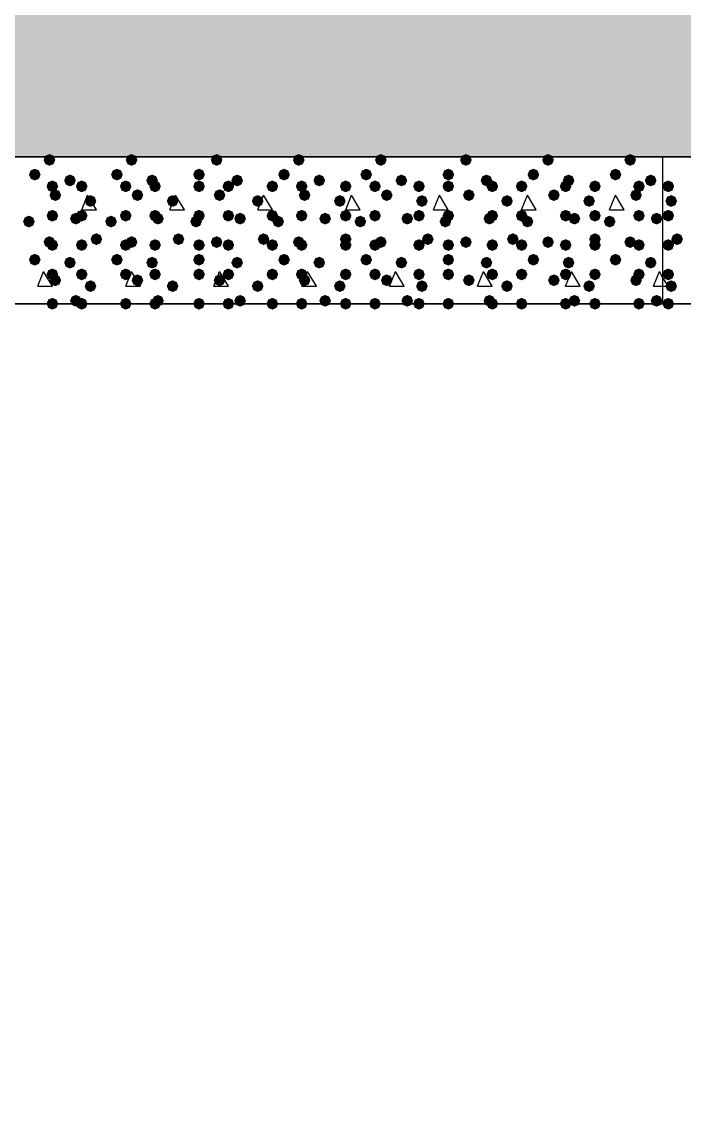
# Model space of a CAD drawing. Header units: millimetres. Extents: x 0 to 420, y 0 to 297.
# Drawn here: x 79.69 to 89.26, y 134.84 to 150.42 of the extents above; entities that cross this region are included whole.
import ezdxf

# ---------------------------------------------------------------- set-up
doc = ezdxf.new("R2010")
doc.units = ezdxf.units.MM
doc.layers.get('0').update_dxf_attribs({"linetype": 'CONTINUOUS'})

msp = doc.modelspace()

# ---------------------------------------------------------------- hatches: boundary and pattern name
at = {"true_color": 0x000008}
h = msp.add_hatch(color=0, dxfattribs=at)
h.paths.add_polyline_path([(379.603, 160.485667), (33.528, 160.485667), (379.603, 148.463)], flags=0)
h.paths.add_polyline_path([(33.528, 160.485667), (379.603, 148.463), (33.528, 148.463)], flags=0)
for points in [[(80.179333, 148.420667), (80.154462, 148.360871), (80.094667, 148.336), (80.034871, 148.360871), (80.01, 148.420667), (80.034871, 148.480462), (80.094667, 148.505333), (80.154462, 148.480463)], [(81.364667, 148.420667), (81.339796, 148.360871), (81.28, 148.336), (81.220204, 148.360871), (81.195333, 148.420667), (81.220204, 148.480462), (81.28, 148.505333), (81.339796, 148.480463)], [(82.592333, 148.420667), (82.567463, 148.360871), (82.507667, 148.336), (82.447871, 148.360871), (82.423, 148.420667), (82.447871, 148.480462), (82.507667, 148.505333), (82.567462, 148.480463)], [(83.777667, 148.420667), (83.752796, 148.360871), (83.693, 148.336), (83.633204, 148.360871), (83.608333, 148.420667), (83.633204, 148.480462), (83.693, 148.505333), (83.752796, 148.480463)], [(84.963, 148.420667), (84.938129, 148.360871), (84.878333, 148.336), (84.818537, 148.360871), (84.793667, 148.420667), (84.818537, 148.480462), (84.878333, 148.505333), (84.938129, 148.480463)], [(86.190667, 148.420667), (86.165796, 148.360871), (86.106, 148.336), (86.046204, 148.360871), (86.021333, 148.420667), (86.046204, 148.480462), (86.106, 148.505333), (86.165796, 148.480463)], [(87.376, 148.420667), (87.351129, 148.360871), (87.291333, 148.336), (87.231537, 148.360871), (87.206667, 148.420667), (87.231537, 148.480462), (87.291333, 148.505333), (87.351129, 148.480463)], [(88.561333, 148.420667), (88.536462, 148.360871), (88.476667, 148.336), (88.416871, 148.360871), (88.392, 148.420667), (88.416871, 148.480462), (88.476667, 148.505333), (88.536462, 148.480463)], [(79.967667, 148.209), (79.942796, 148.149204), (79.883, 148.124333), (79.823204, 148.149204), (79.798333, 148.209), (79.823204, 148.268796), (79.883, 148.293667), (79.942796, 148.268796)], [(81.153, 148.209), (81.128129, 148.149204), (81.068333, 148.124333), (81.008537, 148.149204), (80.983667, 148.209), (81.008537, 148.268796), (81.068333, 148.293667), (81.128129, 148.268796)], [(82.338333, 148.209), (82.313463, 148.149204), (82.253667, 148.124333), (82.193871, 148.149204), (82.169, 148.209), (82.193871, 148.268796), (82.253667, 148.293667), (82.313462, 148.268796)], [(83.566, 148.209), (83.541129, 148.149204), (83.481333, 148.124333), (83.421537, 148.149204), (83.396667, 148.209), (83.421537, 148.268796), (83.481333, 148.293667), (83.541129, 148.268796)], [(84.751333, 148.209), (84.726462, 148.149204), (84.666667, 148.124333), (84.606871, 148.149204), (84.582, 148.209), (84.606871, 148.268796), (84.666667, 148.293667), (84.726462, 148.268796)], [(85.936667, 148.209), (85.911796, 148.149204), (85.852, 148.124333), (85.792204, 148.149204), (85.767333, 148.209), (85.792204, 148.268796), (85.852, 148.293667), (85.911796, 148.268796)], [(87.164333, 148.209), (87.139462, 148.149204), (87.079667, 148.124333), (87.019871, 148.149204), (86.995, 148.209), (87.019871, 148.268796), (87.079667, 148.293667), (87.139462, 148.268796)], [(88.349667, 148.209), (88.324796, 148.149204), (88.265, 148.124333), (88.205204, 148.149204), (88.180333, 148.209), (88.205204, 148.268796), (88.265, 148.293667), (88.324796, 148.268796)], [(80.221667, 148.039667), (80.196796, 147.979871), (80.137, 147.955), (80.077204, 147.979871), (80.052333, 148.039667), (80.077204, 148.099462), (80.137, 148.124333), (80.196796, 148.099463)], [(80.475667, 148.124333), (80.450796, 148.064537), (80.391, 148.039667), (80.331204, 148.064537), (80.306333, 148.124333), (80.331204, 148.184129), (80.391, 148.209), (80.450796, 148.184129)], [(80.645, 148.039667), (80.620129, 147.979871), (80.560333, 147.955), (80.500538, 147.979871), (80.475667, 148.039667), (80.500537, 148.099462), (80.560333, 148.124333), (80.620129, 148.099463)], [(81.28, 148.039667), (81.255129, 147.979871), (81.195333, 147.955), (81.135538, 147.979871), (81.110667, 148.039667), (81.135537, 148.099462), (81.195333, 148.124333), (81.255129, 148.099463)], [(81.661, 148.124333), (81.636129, 148.064537), (81.576333, 148.039667), (81.516537, 148.064537), (81.491667, 148.124333), (81.516537, 148.184129), (81.576333, 148.209), (81.636129, 148.184129)], [(81.703333, 148.039667), (81.678463, 147.979871), (81.618667, 147.955), (81.558871, 147.979871), (81.534, 148.039667), (81.558871, 148.099462), (81.618667, 148.124333), (81.678462, 148.099463)], [(82.338333, 148.039667), (82.313463, 147.979871), (82.253667, 147.955), (82.193871, 147.979871), (82.169, 148.039667), (82.193871, 148.099462), (82.253667, 148.124333), (82.313462, 148.099463)], [(82.761667, 148.039667), (82.736796, 147.979871), (82.677, 147.955), (82.617204, 147.979871), (82.592333, 148.039667), (82.617204, 148.099462), (82.677, 148.124333), (82.736796, 148.099463)], [(82.888667, 148.124333), (82.863796, 148.064537), (82.804, 148.039667), (82.744204, 148.064537), (82.719333, 148.124333), (82.744204, 148.184129), (82.804, 148.209), (82.863796, 148.184129)], [(83.396667, 148.039667), (83.371796, 147.979871), (83.312, 147.955), (83.252204, 147.979871), (83.227333, 148.039667), (83.252204, 148.099462), (83.312, 148.124333), (83.371796, 148.099463)], [(83.82, 148.039667), (83.795129, 147.979871), (83.735333, 147.955), (83.675538, 147.979871), (83.650667, 148.039667), (83.675537, 148.099462), (83.735333, 148.124333), (83.795129, 148.099463)], [(84.074, 148.124333), (84.049129, 148.064537), (83.989333, 148.039667), (83.929538, 148.064537), (83.904667, 148.124333), (83.929537, 148.184129), (83.989333, 148.209), (84.049129, 148.184129)], [(84.455, 148.039667), (84.430129, 147.979871), (84.370333, 147.955), (84.310538, 147.979871), (84.285667, 148.039667), (84.310537, 148.099462), (84.370333, 148.124333), (84.430129, 148.099463)], [(84.878333, 148.039667), (84.853463, 147.979871), (84.793667, 147.955), (84.733871, 147.979871), (84.709, 148.039667), (84.733871, 148.099462), (84.793667, 148.124333), (84.853462, 148.099463)], [(85.259333, 148.124333), (85.234462, 148.064537), (85.174667, 148.039667), (85.114871, 148.064537), (85.09, 148.124333), (85.114871, 148.184129), (85.174667, 148.209), (85.234462, 148.184129)], [(85.513333, 148.039667), (85.488463, 147.979871), (85.428667, 147.955), (85.368871, 147.979871), (85.344, 148.039667), (85.368871, 148.099462), (85.428667, 148.124333), (85.488462, 148.099463)], [(85.936667, 148.039667), (85.911796, 147.979871), (85.852, 147.955), (85.792204, 147.979871), (85.767333, 148.039667), (85.792204, 148.099462), (85.852, 148.124333), (85.911796, 148.099463)], [(86.487, 148.124333), (86.462129, 148.064537), (86.402333, 148.039667), (86.342538, 148.064537), (86.317667, 148.124333), (86.342537, 148.184129), (86.402333, 148.209), (86.462129, 148.184129)], [(86.571667, 148.039667), (86.546796, 147.979871), (86.487, 147.955), (86.427204, 147.979871), (86.402333, 148.039667), (86.427204, 148.099462), (86.487, 148.124333), (86.546796, 148.099463)], [(86.995, 148.039667), (86.970129, 147.979871), (86.910333, 147.955), (86.850538, 147.979871), (86.825667, 148.039667), (86.850537, 148.099462), (86.910333, 148.124333), (86.970129, 148.099463)], [(87.63, 148.039667), (87.605129, 147.979871), (87.545333, 147.955), (87.485538, 147.979871), (87.460667, 148.039667), (87.485537, 148.099462), (87.545333, 148.124333), (87.605129, 148.099463)], [(87.672333, 148.124333), (87.647463, 148.064537), (87.587667, 148.039667), (87.527871, 148.064537), (87.503, 148.124333), (87.527871, 148.184129), (87.587667, 148.209), (87.647462, 148.184129)], [(88.053333, 148.039667), (88.028463, 147.979871), (87.968667, 147.955), (87.908871, 147.979871), (87.884, 148.039667), (87.908871, 148.099462), (87.968667, 148.124333), (88.028462, 148.099463)], [(88.688333, 148.039667), (88.663463, 147.979871), (88.603667, 147.955), (88.543871, 147.979871), (88.519, 148.039667), (88.543871, 148.099462), (88.603667, 148.124333), (88.663462, 148.099463)], [(88.857667, 148.124333), (88.832796, 148.064537), (88.773, 148.039667), (88.713204, 148.064537), (88.688333, 148.124333), (88.713204, 148.184129), (88.773, 148.209), (88.832796, 148.184129)], [(80.264, 147.912667), (80.239129, 147.852871), (80.179333, 147.828), (80.119538, 147.852871), (80.094667, 147.912667), (80.119537, 147.972462), (80.179333, 147.997333), (80.239129, 147.972463)], [(81.449333, 147.912667), (81.424462, 147.852871), (81.364667, 147.828), (81.304871, 147.852871), (81.28, 147.912667), (81.304871, 147.972462), (81.364667, 147.997333), (81.424462, 147.972463)], [(82.634667, 147.912667), (82.609796, 147.852871), (82.55, 147.828), (82.490204, 147.852871), (82.465333, 147.912667), (82.490204, 147.972462), (82.55, 147.997333), (82.609796, 147.972463)], [(83.862333, 147.912667), (83.837463, 147.852871), (83.777667, 147.828), (83.717871, 147.852871), (83.693, 147.912667), (83.717871, 147.972462), (83.777667, 147.997333), (83.837462, 147.972463)], [(85.047667, 147.912667), (85.022796, 147.852871), (84.963, 147.828), (84.903204, 147.852871), (84.878333, 147.912667), (84.903204, 147.972462), (84.963, 147.997333), (85.022796, 147.972463)], [(86.233, 147.912667), (86.208129, 147.852871), (86.148333, 147.828), (86.088538, 147.852871), (86.063667, 147.912667), (86.088537, 147.972462), (86.148333, 147.997333), (86.208129, 147.972463)], [(87.460667, 147.912667), (87.435796, 147.852871), (87.376, 147.828), (87.316204, 147.852871), (87.291333, 147.912667), (87.316204, 147.972462), (87.376, 147.997333), (87.435796, 147.972463)], [(88.646, 147.912667), (88.621129, 147.852871), (88.561333, 147.828), (88.501537, 147.852871), (88.476667, 147.912667), (88.501537, 147.972462), (88.561333, 147.997333), (88.621129, 147.972463)], [(80.772, 147.828), (80.747129, 147.768204), (80.687333, 147.743333), (80.627538, 147.768204), (80.602667, 147.828), (80.627537, 147.887796), (80.687333, 147.912667), (80.747129, 147.887796)], [(81.957333, 147.828), (81.932463, 147.768204), (81.872667, 147.743333), (81.812871, 147.768204), (81.788, 147.828), (81.812871, 147.887796), (81.872667, 147.912667), (81.932462, 147.887796)], [(83.185, 147.828), (83.160129, 147.768204), (83.100333, 147.743333), (83.040538, 147.768204), (83.015667, 147.828), (83.040537, 147.887796), (83.100333, 147.912667), (83.160129, 147.887796)], [(84.370333, 147.828), (84.345463, 147.768204), (84.285667, 147.743333), (84.225871, 147.768204), (84.201, 147.828), (84.225871, 147.887796), (84.285667, 147.912667), (84.345462, 147.887796)], [(85.555667, 147.828), (85.530796, 147.768204), (85.471, 147.743333), (85.411204, 147.768204), (85.386333, 147.828), (85.411204, 147.887796), (85.471, 147.912667), (85.530796, 147.887796)], [(86.783333, 147.828), (86.758463, 147.768204), (86.698667, 147.743333), (86.638871, 147.768204), (86.614, 147.828), (86.638871, 147.887796), (86.698667, 147.912667), (86.758462, 147.887796)], [(87.968667, 147.828), (87.943796, 147.768204), (87.884, 147.743333), (87.824204, 147.768204), (87.799333, 147.828), (87.824204, 147.887796), (87.884, 147.912667), (87.943796, 147.887796)], [(80.221667, 147.616333), (80.196796, 147.556537), (80.137, 147.531667), (80.077204, 147.556537), (80.052333, 147.616333), (80.077204, 147.676129), (80.137, 147.701), (80.196796, 147.676129)], [(80.560333, 147.574), (80.535463, 147.514204), (80.475667, 147.489333), (80.415871, 147.514204), (80.391, 147.574), (80.415871, 147.633796), (80.475667, 147.658667), (80.535462, 147.633796)], [(80.645, 147.616333), (80.620129, 147.556537), (80.560333, 147.531667), (80.500538, 147.556537), (80.475667, 147.616333), (80.500537, 147.676129), (80.560333, 147.701), (80.620129, 147.676129)], [(81.28, 147.616333), (81.255129, 147.556537), (81.195333, 147.531667), (81.135538, 147.556537), (81.110667, 147.616333), (81.135537, 147.676129), (81.195333, 147.701), (81.255129, 147.676129)], [(81.703333, 147.616333), (81.678463, 147.556537), (81.618667, 147.531667), (81.558871, 147.556537), (81.534, 147.616333), (81.558871, 147.676129), (81.618667, 147.701), (81.678462, 147.676129)], [(81.745667, 147.574), (81.720796, 147.514204), (81.661, 147.489333), (81.601204, 147.514204), (81.576333, 147.574), (81.601204, 147.633796), (81.661, 147.658667), (81.720796, 147.633796)], [(82.338333, 147.616333), (82.313463, 147.556537), (82.253667, 147.531667), (82.193871, 147.556537), (82.169, 147.616333), (82.193871, 147.676129), (82.253667, 147.701), (82.313462, 147.676129)], [(82.761667, 147.616333), (82.736796, 147.556537), (82.677, 147.531667), (82.617204, 147.556537), (82.592333, 147.616333), (82.617204, 147.676129), (82.677, 147.701), (82.736796, 147.676129)], [(82.931, 147.574), (82.906129, 147.514204), (82.846333, 147.489333), (82.786537, 147.514204), (82.761667, 147.574), (82.786537, 147.633796), (82.846333, 147.658667), (82.906129, 147.633796)], [(83.396667, 147.616333), (83.371796, 147.556537), (83.312, 147.531667), (83.252204, 147.556537), (83.227333, 147.616333), (83.252204, 147.676129), (83.312, 147.701), (83.371796, 147.676129)], [(83.82, 147.616333), (83.795129, 147.556537), (83.735333, 147.531667), (83.675538, 147.556537), (83.650667, 147.616333), (83.675537, 147.676129), (83.735333, 147.701), (83.795129, 147.676129)], [(84.158667, 147.574), (84.133796, 147.514204), (84.074, 147.489333), (84.014204, 147.514204), (83.989333, 147.574), (84.014204, 147.633796), (84.074, 147.658667), (84.133796, 147.633796)], [(84.455, 147.616333), (84.430129, 147.556537), (84.370333, 147.531667), (84.310538, 147.556537), (84.285667, 147.616333), (84.310537, 147.676129), (84.370333, 147.701), (84.430129, 147.676129)], [(84.878333, 147.616333), (84.853463, 147.556537), (84.793667, 147.531667), (84.733871, 147.556537), (84.709, 147.616333), (84.733871, 147.676129), (84.793667, 147.701), (84.853462, 147.676129)], [(85.344, 147.574), (85.319129, 147.514204), (85.259333, 147.489333), (85.199538, 147.514204), (85.174667, 147.574), (85.199537, 147.633796), (85.259333, 147.658667), (85.319129, 147.633796)], [(85.513333, 147.616333), (85.488463, 147.556537), (85.428667, 147.531667), (85.368871, 147.556537), (85.344, 147.616333), (85.368871, 147.676129), (85.428667, 147.701), (85.488462, 147.676129)], [(85.936667, 147.616333), (85.911796, 147.556537), (85.852, 147.531667), (85.792204, 147.556537), (85.767333, 147.616333), (85.792204, 147.676129), (85.852, 147.701), (85.911796, 147.676129)], [(86.529333, 147.574), (86.504462, 147.514204), (86.444667, 147.489333), (86.384871, 147.514204), (86.36, 147.574), (86.384871, 147.633796), (86.444667, 147.658667), (86.504462, 147.633796)], [(86.571667, 147.616333), (86.546796, 147.556537), (86.487, 147.531667), (86.427204, 147.556537), (86.402333, 147.616333), (86.427204, 147.676129), (86.487, 147.701), (86.546796, 147.676129)], [(86.995, 147.616333), (86.970129, 147.556537), (86.910333, 147.531667), (86.850538, 147.556537), (86.825667, 147.616333), (86.850537, 147.676129), (86.910333, 147.701), (86.970129, 147.676129)], [(87.63, 147.616333), (87.605129, 147.556537), (87.545333, 147.531667), (87.485538, 147.556537), (87.460667, 147.616333), (87.485537, 147.676129), (87.545333, 147.701), (87.605129, 147.676129)], [(87.757, 147.574), (87.732129, 147.514204), (87.672333, 147.489333), (87.612538, 147.514204), (87.587667, 147.574), (87.612537, 147.633796), (87.672333, 147.658667), (87.732129, 147.633796)], [(88.053333, 147.616333), (88.028463, 147.556537), (87.968667, 147.531667), (87.908871, 147.556537), (87.884, 147.616333), (87.908871, 147.676129), (87.968667, 147.701), (88.028462, 147.676129)], [(88.688333, 147.616333), (88.663463, 147.556537), (88.603667, 147.531667), (88.543871, 147.556537), (88.519, 147.616333), (88.543871, 147.676129), (88.603667, 147.701), (88.663462, 147.676129)], [(88.942333, 147.574), (88.917463, 147.514204), (88.857667, 147.489333), (88.797871, 147.514204), (88.773, 147.574), (88.797871, 147.633796), (88.857667, 147.658667), (88.917462, 147.633796)], [(79.883, 147.531667), (79.858129, 147.471871), (79.798333, 147.447), (79.738537, 147.471871), (79.713667, 147.531667), (79.738537, 147.591462), (79.798333, 147.616333), (79.858129, 147.591463)], [(81.068333, 147.531667), (81.043463, 147.471871), (80.983667, 147.447), (80.923871, 147.471871), (80.899, 147.531667), (80.923871, 147.591462), (80.983667, 147.616333), (81.043462, 147.591463)], [(82.296, 147.531667), (82.271129, 147.471871), (82.211333, 147.447), (82.151537, 147.471871), (82.126667, 147.531667), (82.151537, 147.591462), (82.211333, 147.616333), (82.271129, 147.591463)], [(83.481333, 147.531667), (83.456463, 147.471871), (83.396667, 147.447), (83.336871, 147.471871), (83.312, 147.531667), (83.336871, 147.591462), (83.396667, 147.616333), (83.456462, 147.591463)], [(84.666667, 147.531667), (84.641796, 147.471871), (84.582, 147.447), (84.522204, 147.471871), (84.497333, 147.531667), (84.522204, 147.591462), (84.582, 147.616333), (84.641796, 147.591463)], [(85.894333, 147.531667), (85.869462, 147.471871), (85.809667, 147.447), (85.749871, 147.471871), (85.725, 147.531667), (85.749871, 147.591462), (85.809667, 147.616333), (85.869462, 147.591463)], [(87.079667, 147.531667), (87.054796, 147.471871), (86.995, 147.447), (86.935204, 147.471871), (86.910333, 147.531667), (86.935204, 147.591462), (86.995, 147.616333), (87.054796, 147.591463)], [(88.265, 147.531667), (88.240129, 147.471871), (88.180333, 147.447), (88.120538, 147.471871), (88.095667, 147.531667), (88.120537, 147.591462), (88.180333, 147.616333), (88.240129, 147.591463)], [(80.856667, 147.277667), (80.831796, 147.217871), (80.772, 147.193), (80.712204, 147.217871), (80.687333, 147.277667), (80.712204, 147.337462), (80.772, 147.362333), (80.831796, 147.337463)], [(82.042, 147.277667), (82.017129, 147.217871), (81.957333, 147.193), (81.897538, 147.217871), (81.872667, 147.277667), (81.897537, 147.337462), (81.957333, 147.362333), (82.017129, 147.337463)], [(83.269667, 147.277667), (83.244796, 147.217871), (83.185, 147.193), (83.125204, 147.217871), (83.100333, 147.277667), (83.125204, 147.337462), (83.185, 147.362333), (83.244796, 147.337463)], [(84.455, 147.277667), (84.430129, 147.217871), (84.370333, 147.193), (84.310538, 147.217871), (84.285667, 147.277667), (84.310537, 147.337462), (84.370333, 147.362333), (84.430129, 147.337463)], [(85.640333, 147.277667), (85.615463, 147.217871), (85.555667, 147.193), (85.495871, 147.217871), (85.471, 147.277667), (85.495871, 147.337462), (85.555667, 147.362333), (85.615462, 147.337463)], [(86.868, 147.277667), (86.843129, 147.217871), (86.783333, 147.193), (86.723537, 147.217871), (86.698667, 147.277667), (86.723537, 147.337462), (86.783333, 147.362333), (86.843129, 147.337463)], [(88.053333, 147.277667), (88.028463, 147.217871), (87.968667, 147.193), (87.908871, 147.217871), (87.884, 147.277667), (87.908871, 147.337462), (87.968667, 147.362333), (88.028462, 147.337463)], [(80.179333, 147.235333), (80.154462, 147.175537), (80.094667, 147.150667), (80.034871, 147.175537), (80.01, 147.235333), (80.034871, 147.295129), (80.094667, 147.32), (80.154462, 147.295129)], [(80.221667, 147.193), (80.196796, 147.133204), (80.137, 147.108333), (80.077204, 147.133204), (80.052333, 147.193), (80.077204, 147.252796), (80.137, 147.277667), (80.196796, 147.252796)], [(80.645, 147.193), (80.620129, 147.133204), (80.560333, 147.108333), (80.500538, 147.133204), (80.475667, 147.193), (80.500537, 147.252796), (80.560333, 147.277667), (80.620129, 147.252796)], [(81.28, 147.193), (81.255129, 147.133204), (81.195333, 147.108333), (81.135538, 147.133204), (81.110667, 147.193), (81.135537, 147.252796), (81.195333, 147.277667), (81.255129, 147.252796)], [(81.364667, 147.235333), (81.339796, 147.175537), (81.28, 147.150667), (81.220204, 147.175537), (81.195333, 147.235333), (81.220204, 147.295129), (81.28, 147.32), (81.339796, 147.295129)], [(81.703333, 147.193), (81.678463, 147.133204), (81.618667, 147.108333), (81.558871, 147.133204), (81.534, 147.193), (81.558871, 147.252796), (81.618667, 147.277667), (81.678462, 147.252796)], [(82.338333, 147.193), (82.313463, 147.133204), (82.253667, 147.108333), (82.193871, 147.133204), (82.169, 147.193), (82.193871, 147.252796), (82.253667, 147.277667), (82.313462, 147.252796)], [(82.592333, 147.235333), (82.567463, 147.175537), (82.507667, 147.150667), (82.447871, 147.175537), (82.423, 147.235333), (82.447871, 147.295129), (82.507667, 147.32), (82.567462, 147.295129)], [(82.761667, 147.193), (82.736796, 147.133204), (82.677, 147.108333), (82.617204, 147.133204), (82.592333, 147.193), (82.617204, 147.252796), (82.677, 147.277667), (82.736796, 147.252796)], [(83.396667, 147.193), (83.371796, 147.133204), (83.312, 147.108333), (83.252204, 147.133204), (83.227333, 147.193), (83.252204, 147.252796), (83.312, 147.277667), (83.371796, 147.252796)], [(83.777667, 147.235333), (83.752796, 147.175537), (83.693, 147.150667), (83.633204, 147.175537), (83.608333, 147.235333), (83.633204, 147.295129), (83.693, 147.32), (83.752796, 147.295129)], [(83.82, 147.193), (83.795129, 147.133204), (83.735333, 147.108333), (83.675538, 147.133204), (83.650667, 147.193), (83.675537, 147.252796), (83.735333, 147.277667), (83.795129, 147.252796)], [(84.455, 147.193), (84.430129, 147.133204), (84.370333, 147.108333), (84.310538, 147.133204), (84.285667, 147.193), (84.310537, 147.252796), (84.370333, 147.277667), (84.430129, 147.252796)], [(84.878333, 147.193), (84.853463, 147.133204), (84.793667, 147.108333), (84.733871, 147.133204), (84.709, 147.193), (84.733871, 147.252796), (84.793667, 147.277667), (84.853462, 147.252796)], [(84.963, 147.235333), (84.938129, 147.175537), (84.878333, 147.150667), (84.818537, 147.175537), (84.793667, 147.235333), (84.818537, 147.295129), (84.878333, 147.32), (84.938129, 147.295129)], [(85.513333, 147.193), (85.488463, 147.133204), (85.428667, 147.108333), (85.368871, 147.133204), (85.344, 147.193), (85.368871, 147.252796), (85.428667, 147.277667), (85.488462, 147.252796)], [(85.936667, 147.193), (85.911796, 147.133204), (85.852, 147.108333), (85.792204, 147.133204), (85.767333, 147.193), (85.792204, 147.252796), (85.852, 147.277667), (85.911796, 147.252796)], [(86.190667, 147.235333), (86.165796, 147.175537), (86.106, 147.150667), (86.046204, 147.175537), (86.021333, 147.235333), (86.046204, 147.295129), (86.106, 147.32), (86.165796, 147.295129)], [(86.571667, 147.193), (86.546796, 147.133204), (86.487, 147.108333), (86.427204, 147.133204), (86.402333, 147.193), (86.427204, 147.252796), (86.487, 147.277667), (86.546796, 147.252796)], [(86.995, 147.193), (86.970129, 147.133204), (86.910333, 147.108333), (86.850538, 147.133204), (86.825667, 147.193), (86.850537, 147.252796), (86.910333, 147.277667), (86.970129, 147.252796)], [(87.376, 147.235333), (87.351129, 147.175537), (87.291333, 147.150667), (87.231537, 147.175537), (87.206667, 147.235333), (87.231537, 147.295129), (87.291333, 147.32), (87.351129, 147.295129)], [(87.63, 147.193), (87.605129, 147.133204), (87.545333, 147.108333), (87.485538, 147.133204), (87.460667, 147.193), (87.485537, 147.252796), (87.545333, 147.277667), (87.605129, 147.252796)], [(88.053333, 147.193), (88.028463, 147.133204), (87.968667, 147.108333), (87.908871, 147.133204), (87.884, 147.193), (87.908871, 147.252796), (87.968667, 147.277667), (88.028462, 147.252796)], [(88.561333, 147.235333), (88.536462, 147.175537), (88.476667, 147.150667), (88.416871, 147.175537), (88.392, 147.235333), (88.416871, 147.295129), (88.476667, 147.32), (88.536462, 147.295129)], [(88.688333, 147.193), (88.663463, 147.133204), (88.603667, 147.108333), (88.543871, 147.133204), (88.519, 147.193), (88.543871, 147.252796), (88.603667, 147.277667), (88.663462, 147.252796)], [(79.967667, 146.981333), (79.942796, 146.921537), (79.883, 146.896667), (79.823204, 146.921537), (79.798333, 146.981333), (79.823204, 147.041129), (79.883, 147.066), (79.942796, 147.041129)], [(80.475667, 146.939), (80.450796, 146.879204), (80.391, 146.854333), (80.331204, 146.879204), (80.306333, 146.939), (80.331204, 146.998796), (80.391, 147.023667), (80.450796, 146.998796)], [(81.153, 146.981333), (81.128129, 146.921537), (81.068333, 146.896667), (81.008537, 146.921537), (80.983667, 146.981333), (81.008537, 147.041129), (81.068333, 147.066), (81.128129, 147.041129)], [(81.661, 146.939), (81.636129, 146.879204), (81.576333, 146.854333), (81.516537, 146.879204), (81.491667, 146.939), (81.516537, 146.998796), (81.576333, 147.023667), (81.636129, 146.998796)], [(82.338333, 146.981333), (82.313463, 146.921537), (82.253667, 146.896667), (82.193871, 146.921537), (82.169, 146.981333), (82.193871, 147.041129), (82.253667, 147.066), (82.313462, 147.041129)], [(82.888667, 146.939), (82.863796, 146.879204), (82.804, 146.854333), (82.744204, 146.879204), (82.719333, 146.939), (82.744204, 146.998796), (82.804, 147.023667), (82.863796, 146.998796)], [(83.566, 146.981333), (83.541129, 146.921537), (83.481333, 146.896667), (83.421537, 146.921537), (83.396667, 146.981333), (83.421537, 147.041129), (83.481333, 147.066), (83.541129, 147.041129)], [(84.074, 146.939), (84.049129, 146.879204), (83.989333, 146.854333), (83.929538, 146.879204), (83.904667, 146.939), (83.929537, 146.998796), (83.989333, 147.023667), (84.049129, 146.998796)], [(84.751333, 146.981333), (84.726462, 146.921537), (84.666667, 146.896667), (84.606871, 146.921537), (84.582, 146.981333), (84.606871, 147.041129), (84.666667, 147.066), (84.726462, 147.041129)], [(85.259333, 146.939), (85.234462, 146.879204), (85.174667, 146.854333), (85.114871, 146.879204), (85.09, 146.939), (85.114871, 146.998796), (85.174667, 147.023667), (85.234462, 146.998796)], [(85.936667, 146.981333), (85.911796, 146.921537), (85.852, 146.896667), (85.792204, 146.921537), (85.767333, 146.981333), (85.792204, 147.041129), (85.852, 147.066), (85.911796, 147.041129)], [(86.487, 146.939), (86.462129, 146.879204), (86.402333, 146.854333), (86.342538, 146.879204), (86.317667, 146.939), (86.342537, 146.998796), (86.402333, 147.023667), (86.462129, 146.998796)], [(87.164333, 146.981333), (87.139462, 146.921537), (87.079667, 146.896667), (87.019871, 146.921537), (86.995, 146.981333), (87.019871, 147.041129), (87.079667, 147.066), (87.139462, 147.041129)], [(87.672333, 146.939), (87.647463, 146.879204), (87.587667, 146.854333), (87.527871, 146.879204), (87.503, 146.939), (87.527871, 146.998796), (87.587667, 147.023667), (87.647462, 146.998796)], [(88.349667, 146.981333), (88.324796, 146.921537), (88.265, 146.896667), (88.205204, 146.921537), (88.180333, 146.981333), (88.205204, 147.041129), (88.265, 147.066), (88.324796, 147.041129)], [(88.857667, 146.939), (88.832796, 146.879204), (88.773, 146.854333), (88.713204, 146.879204), (88.688333, 146.939), (88.713204, 146.998796), (88.773, 147.023667), (88.832796, 146.998796)], [(80.221667, 146.769667), (80.196796, 146.709871), (80.137, 146.685), (80.077204, 146.709871), (80.052333, 146.769667), (80.077204, 146.829462), (80.137, 146.854333), (80.196796, 146.829463)], [(80.264, 146.685), (80.239129, 146.625204), (80.179333, 146.600333), (80.119538, 146.625204), (80.094667, 146.685), (80.119537, 146.744796), (80.179333, 146.769667), (80.239129, 146.744796)], [(80.645, 146.769667), (80.620129, 146.709871), (80.560333, 146.685), (80.500538, 146.709871), (80.475667, 146.769667), (80.500537, 146.829462), (80.560333, 146.854333), (80.620129, 146.829463)], [(81.28, 146.769667), (81.255129, 146.709871), (81.195333, 146.685), (81.135538, 146.709871), (81.110667, 146.769667), (81.135537, 146.829462), (81.195333, 146.854333), (81.255129, 146.829463)], [(81.449333, 146.685), (81.424462, 146.625204), (81.364667, 146.600333), (81.304871, 146.625204), (81.28, 146.685), (81.304871, 146.744796), (81.364667, 146.769667), (81.424462, 146.744796)], [(81.703333, 146.769667), (81.678463, 146.709871), (81.618667, 146.685), (81.558871, 146.709871), (81.534, 146.769667), (81.558871, 146.829462), (81.618667, 146.854333), (81.678462, 146.829463)], [(82.338333, 146.769667), (82.313463, 146.709871), (82.253667, 146.685), (82.193871, 146.709871), (82.169, 146.769667), (82.193871, 146.829462), (82.253667, 146.854333), (82.313462, 146.829463)], [(82.634667, 146.685), (82.609796, 146.625204), (82.55, 146.600333), (82.490204, 146.625204), (82.465333, 146.685), (82.490204, 146.744796), (82.55, 146.769667), (82.609796, 146.744796)], [(82.761667, 146.769667), (82.736796, 146.709871), (82.677, 146.685), (82.617204, 146.709871), (82.592333, 146.769667), (82.617204, 146.829462), (82.677, 146.854333), (82.736796, 146.829463)], [(83.396667, 146.769667), (83.371796, 146.709871), (83.312, 146.685), (83.252204, 146.709871), (83.227333, 146.769667), (83.252204, 146.829462), (83.312, 146.854333), (83.371796, 146.829463)], [(83.82, 146.769667), (83.795129, 146.709871), (83.735333, 146.685), (83.675538, 146.709871), (83.650667, 146.769667), (83.675537, 146.829462), (83.735333, 146.854333), (83.795129, 146.829463)], [(83.862333, 146.685), (83.837463, 146.625204), (83.777667, 146.600333), (83.717871, 146.625204), (83.693, 146.685), (83.717871, 146.744796), (83.777667, 146.769667), (83.837462, 146.744796)], [(84.455, 146.769667), (84.430129, 146.709871), (84.370333, 146.685), (84.310538, 146.709871), (84.285667, 146.769667), (84.310537, 146.829462), (84.370333, 146.854333), (84.430129, 146.829463)], [(84.878333, 146.769667), (84.853463, 146.709871), (84.793667, 146.685), (84.733871, 146.709871), (84.709, 146.769667), (84.733871, 146.829462), (84.793667, 146.854333), (84.853462, 146.829463)], [(85.047667, 146.685), (85.022796, 146.625204), (84.963, 146.600333), (84.903204, 146.625204), (84.878333, 146.685), (84.903204, 146.744796), (84.963, 146.769667), (85.022796, 146.744796)], [(85.513333, 146.769667), (85.488463, 146.709871), (85.428667, 146.685), (85.368871, 146.709871), (85.344, 146.769667), (85.368871, 146.829462), (85.428667, 146.854333), (85.488462, 146.829463)], [(85.936667, 146.769667), (85.911796, 146.709871), (85.852, 146.685), (85.792204, 146.709871), (85.767333, 146.769667), (85.792204, 146.829462), (85.852, 146.854333), (85.911796, 146.829463)], [(86.233, 146.685), (86.208129, 146.625204), (86.148333, 146.600333), (86.088538, 146.625204), (86.063667, 146.685), (86.088537, 146.744796), (86.148333, 146.769667), (86.208129, 146.744796)], [(86.571667, 146.769667), (86.546796, 146.709871), (86.487, 146.685), (86.427204, 146.709871), (86.402333, 146.769667), (86.427204, 146.829462), (86.487, 146.854333), (86.546796, 146.829463)], [(86.995, 146.769667), (86.970129, 146.709871), (86.910333, 146.685), (86.850538, 146.709871), (86.825667, 146.769667), (86.850537, 146.829462), (86.910333, 146.854333), (86.970129, 146.829463)], [(87.460667, 146.685), (87.435796, 146.625204), (87.376, 146.600333), (87.316204, 146.625204), (87.291333, 146.685), (87.316204, 146.744796), (87.376, 146.769667), (87.435796, 146.744796)], [(87.63, 146.769667), (87.605129, 146.709871), (87.545333, 146.685), (87.485538, 146.709871), (87.460667, 146.769667), (87.485537, 146.829462), (87.545333, 146.854333), (87.605129, 146.829463)], [(88.053333, 146.769667), (88.028463, 146.709871), (87.968667, 146.685), (87.908871, 146.709871), (87.884, 146.769667), (87.908871, 146.829462), (87.968667, 146.854333), (88.028462, 146.829463)], [(88.646, 146.685), (88.621129, 146.625204), (88.561333, 146.600333), (88.501537, 146.625204), (88.476667, 146.685), (88.501537, 146.744796), (88.561333, 146.769667), (88.621129, 146.744796)], [(88.688333, 146.769667), (88.663463, 146.709871), (88.603667, 146.685), (88.543871, 146.709871), (88.519, 146.769667), (88.543871, 146.829462), (88.603667, 146.854333), (88.663462, 146.829463)], [(80.772, 146.600333), (80.747129, 146.540537), (80.687333, 146.515667), (80.627538, 146.540537), (80.602667, 146.600333), (80.627537, 146.660129), (80.687333, 146.685), (80.747129, 146.660129)], [(81.957333, 146.600333), (81.932463, 146.540537), (81.872667, 146.515667), (81.812871, 146.540537), (81.788, 146.600333), (81.812871, 146.660129), (81.872667, 146.685), (81.932462, 146.660129)], [(83.185, 146.600333), (83.160129, 146.540537), (83.100333, 146.515667), (83.040538, 146.540537), (83.015667, 146.600333), (83.040537, 146.660129), (83.100333, 146.685), (83.160129, 146.660129)], [(84.370333, 146.600333), (84.345463, 146.540537), (84.285667, 146.515667), (84.225871, 146.540537), (84.201, 146.600333), (84.225871, 146.660129), (84.285667, 146.685), (84.345462, 146.660129)], [(85.555667, 146.600333), (85.530796, 146.540537), (85.471, 146.515667), (85.411204, 146.540537), (85.386333, 146.600333), (85.411204, 146.660129), (85.471, 146.685), (85.530796, 146.660129)], [(86.783333, 146.600333), (86.758463, 146.540537), (86.698667, 146.515667), (86.638871, 146.540537), (86.614, 146.600333), (86.638871, 146.660129), (86.698667, 146.685), (86.758462, 146.660129)], [(87.968667, 146.600333), (87.943796, 146.540537), (87.884, 146.515667), (87.824204, 146.540537), (87.799333, 146.600333), (87.824204, 146.660129), (87.884, 146.685), (87.943796, 146.660129)], [(80.221667, 146.346333), (80.196796, 146.286537), (80.137, 146.261667), (80.077204, 146.286537), (80.052333, 146.346333), (80.077204, 146.406129), (80.137, 146.431), (80.196796, 146.406129)], [(80.560333, 146.388667), (80.535463, 146.328871), (80.475667, 146.304), (80.415871, 146.328871), (80.391, 146.388667), (80.415871, 146.448462), (80.475667, 146.473333), (80.535462, 146.448463)], [(80.645, 146.346333), (80.620129, 146.286537), (80.560333, 146.261667), (80.500538, 146.286537), (80.475667, 146.346333), (80.500537, 146.406129), (80.560333, 146.431), (80.620129, 146.406129)], [(81.28, 146.346333), (81.255129, 146.286537), (81.195333, 146.261667), (81.135538, 146.286537), (81.110667, 146.346333), (81.135537, 146.406129), (81.195333, 146.431), (81.255129, 146.406129)], [(81.703333, 146.346333), (81.678463, 146.286537), (81.618667, 146.261667), (81.558871, 146.286537), (81.534, 146.346333), (81.558871, 146.406129), (81.618667, 146.431), (81.678462, 146.406129)], [(81.745667, 146.388667), (81.720796, 146.328871), (81.661, 146.304), (81.601204, 146.328871), (81.576333, 146.388667), (81.601204, 146.448462), (81.661, 146.473333), (81.720796, 146.448463)], [(82.338333, 146.346333), (82.313463, 146.286537), (82.253667, 146.261667), (82.193871, 146.286537), (82.169, 146.346333), (82.193871, 146.406129), (82.253667, 146.431), (82.313462, 146.406129)], [(82.761667, 146.346333), (82.736796, 146.286537), (82.677, 146.261667), (82.617204, 146.286537), (82.592333, 146.346333), (82.617204, 146.406129), (82.677, 146.431), (82.736796, 146.406129)], [(82.931, 146.388667), (82.906129, 146.328871), (82.846333, 146.304), (82.786537, 146.328871), (82.761667, 146.388667), (82.786537, 146.448462), (82.846333, 146.473333), (82.906129, 146.448463)], [(83.396667, 146.346333), (83.371796, 146.286537), (83.312, 146.261667), (83.252204, 146.286537), (83.227333, 146.346333), (83.252204, 146.406129), (83.312, 146.431), (83.371796, 146.406129)], [(83.82, 146.346333), (83.795129, 146.286537), (83.735333, 146.261667), (83.675538, 146.286537), (83.650667, 146.346333), (83.675537, 146.406129), (83.735333, 146.431), (83.795129, 146.406129)], [(84.158667, 146.388667), (84.133796, 146.328871), (84.074, 146.304), (84.014204, 146.328871), (83.989333, 146.388667), (84.014204, 146.448462), (84.074, 146.473333), (84.133796, 146.448463)], [(84.455, 146.346333), (84.430129, 146.286537), (84.370333, 146.261667), (84.310538, 146.286537), (84.285667, 146.346333), (84.310537, 146.406129), (84.370333, 146.431), (84.430129, 146.406129)], [(84.878333, 146.346333), (84.853463, 146.286537), (84.793667, 146.261667), (84.733871, 146.286537), (84.709, 146.346333), (84.733871, 146.406129), (84.793667, 146.431), (84.853462, 146.406129)], [(85.344, 146.388667), (85.319129, 146.328871), (85.259333, 146.304), (85.199538, 146.328871), (85.174667, 146.388667), (85.199537, 146.448462), (85.259333, 146.473333), (85.319129, 146.448463)], [(85.513333, 146.346333), (85.488463, 146.286537), (85.428667, 146.261667), (85.368871, 146.286537), (85.344, 146.346333), (85.368871, 146.406129), (85.428667, 146.431), (85.488462, 146.406129)], [(85.936667, 146.346333), (85.911796, 146.286537), (85.852, 146.261667), (85.792204, 146.286537), (85.767333, 146.346333), (85.792204, 146.406129), (85.852, 146.431), (85.911796, 146.406129)], [(86.529333, 146.388667), (86.504462, 146.328871), (86.444667, 146.304), (86.384871, 146.328871), (86.36, 146.388667), (86.384871, 146.448462), (86.444667, 146.473333), (86.504462, 146.448463)], [(86.571667, 146.346333), (86.546796, 146.286537), (86.487, 146.261667), (86.427204, 146.286537), (86.402333, 146.346333), (86.427204, 146.406129), (86.487, 146.431), (86.546796, 146.406129)], [(86.995, 146.346333), (86.970129, 146.286537), (86.910333, 146.261667), (86.850538, 146.286537), (86.825667, 146.346333), (86.850537, 146.406129), (86.910333, 146.431), (86.970129, 146.406129)], [(87.63, 146.346333), (87.605129, 146.286537), (87.545333, 146.261667), (87.485538, 146.286537), (87.460667, 146.346333), (87.485537, 146.406129), (87.545333, 146.431), (87.605129, 146.406129)], [(87.757, 146.388667), (87.732129, 146.328871), (87.672333, 146.304), (87.612538, 146.328871), (87.587667, 146.388667), (87.612537, 146.448462), (87.672333, 146.473333), (87.732129, 146.448463)], [(88.053333, 146.346333), (88.028463, 146.286537), (87.968667, 146.261667), (87.908871, 146.286537), (87.884, 146.346333), (87.908871, 146.406129), (87.968667, 146.431), (88.028462, 146.406129)], [(88.688333, 146.346333), (88.663463, 146.286537), (88.603667, 146.261667), (88.543871, 146.286537), (88.519, 146.346333), (88.543871, 146.406129), (88.603667, 146.431), (88.663462, 146.406129)], [(88.942333, 146.388667), (88.917463, 146.328871), (88.857667, 146.304), (88.797871, 146.328871), (88.773, 146.388667), (88.797871, 146.448462), (88.857667, 146.473333), (88.917462, 146.448463)]]:
    msp.add_hatch(color=0, dxfattribs=at).paths.add_polyline_path(points, flags=0)
at = {"true_color": 0x000007}
for points in [[(89.111667, 148.039667), (89.086796, 147.979871), (89.027, 147.955), (88.967204, 147.979871), (88.942333, 148.039667), (88.967204, 148.099462), (89.027, 148.124333), (89.086796, 148.099463)], [(89.154, 147.828), (89.129129, 147.768204), (89.069333, 147.743333), (89.009538, 147.768204), (88.984667, 147.828), (89.009537, 147.887796), (89.069333, 147.912667), (89.129129, 147.887796)], [(89.111667, 147.616333), (89.086796, 147.556537), (89.027, 147.531667), (88.967204, 147.556537), (88.942333, 147.616333), (88.967204, 147.676129), (89.027, 147.701), (89.086796, 147.676129)], [(89.238667, 147.277667), (89.213796, 147.217871), (89.154, 147.193), (89.094204, 147.217871), (89.069333, 147.277667), (89.094204, 147.337462), (89.154, 147.362333), (89.213796, 147.337463)], [(89.111667, 147.193), (89.086796, 147.133204), (89.027, 147.108333), (88.967204, 147.133204), (88.942333, 147.193), (88.967204, 147.252796), (89.027, 147.277667), (89.086796, 147.252796)], [(89.111667, 146.769667), (89.086796, 146.709871), (89.027, 146.685), (88.967204, 146.709871), (88.942333, 146.769667), (88.967204, 146.829462), (89.027, 146.854333), (89.086796, 146.829463)], [(89.154, 146.600333), (89.129129, 146.540537), (89.069333, 146.515667), (89.009538, 146.540537), (88.984667, 146.600333), (89.009537, 146.660129), (89.069333, 146.685), (89.129129, 146.660129)], [(89.111667, 146.346333), (89.086796, 146.286537), (89.027, 146.261667), (88.967204, 146.286537), (88.942333, 146.346333), (88.967204, 146.406129), (89.027, 146.431), (89.086796, 146.406129)]]:
    msp.add_hatch(color=0, dxfattribs=at).paths.add_polyline_path(points, flags=0)

# ---------------------------------------------------------------- linework, layer by layer
at = {"color": 0, "true_color": 0x000008}
msp.add_lwpolyline([(33.528, 160.485667), (379.603, 148.463), (33.528, 148.463)], close=True, dxfattribs=at)
at = {"color": 0, "true_color": 0x000007}
for points in [[(32.469667, 125.179667), (32.469667, 148.463), (380.661333, 148.463), (380.661333, 125.179667), (218.228333, 125.179667), (218.228333, 103.970667), (194.902667, 103.970667), (194.902667, 125.179667)], [(32.469667, 125.179667), (32.469667, 148.463), (380.661333, 148.463), (380.661333, 125.179667), (218.228333, 125.179667), (218.228333, 103.970667), (194.902667, 103.970667), (194.902667, 125.179667)], [(88.942333, 148.463), (88.942333, 146.346333), (91.059, 146.346333), (91.059, 148.463)]]:
    msp.add_lwpolyline(points, close=True, dxfattribs=at)
for points in [[(88.942333, 148.463), (69.892333, 148.463)], [(89.027, 146.600333), (88.942333, 146.727333)], [(88.942333, 146.600333), (89.027, 146.600333)], [(69.892333, 146.346333), (88.942333, 146.346333)]]:
    msp.add_lwpolyline(points, dxfattribs=at)
at = {"color": 0, "true_color": 0x000008}
for points in [[(80.560333, 147.701), (80.645, 147.912667)], [(80.772, 147.701), (80.645, 147.912667)], [(81.830333, 147.701), (81.915, 147.912667)], [(82.042, 147.701), (81.915, 147.912667)], [(83.100333, 147.701), (83.185, 147.912667)], [(83.312, 147.701), (83.185, 147.912667)], [(84.370333, 147.701), (84.455, 147.912667)], [(84.582, 147.701), (84.455, 147.912667)], [(85.640333, 147.701), (85.725, 147.912667)], [(85.852, 147.701), (85.725, 147.912667)], [(86.910333, 147.701), (86.995, 147.912667)], [(87.122, 147.701), (86.995, 147.912667)], [(88.180333, 147.701), (88.265, 147.912667)], [(88.392, 147.701), (88.265, 147.912667)], [(80.560333, 147.701), (80.772, 147.701)], [(81.830333, 147.701), (82.042, 147.701)], [(83.100333, 147.701), (83.312, 147.701)], [(84.370333, 147.701), (84.582, 147.701)], [(85.640333, 147.701), (85.852, 147.701)], [(86.910333, 147.701), (87.122, 147.701)], [(88.180333, 147.701), (88.392, 147.701)], [(79.925333, 146.600333), (80.01, 146.812)], [(80.137, 146.600333), (80.01, 146.812)], [(81.195333, 146.600333), (81.28, 146.812)], [(81.407, 146.600333), (81.28, 146.812)], [(82.465333, 146.600333), (82.55, 146.812)], [(82.677, 146.600333), (82.55, 146.812)], [(83.735333, 146.600333), (83.82, 146.812)], [(83.947, 146.600333), (83.82, 146.812)], [(85.005333, 146.600333), (85.09, 146.812)], [(85.217, 146.600333), (85.09, 146.812)], [(86.275333, 146.600333), (86.36, 146.812)], [(86.487, 146.600333), (86.36, 146.812)], [(87.545333, 146.600333), (87.63, 146.812)], [(87.757, 146.600333), (87.63, 146.812)], [(88.815333, 146.600333), (88.9, 146.812)], [(88.942333, 146.727333), (88.9, 146.812)], [(79.925333, 146.600333), (80.137, 146.600333)], [(81.195333, 146.600333), (81.407, 146.600333)], [(82.465333, 146.600333), (82.677, 146.600333)], [(83.735333, 146.600333), (83.947, 146.600333)], [(85.005333, 146.600333), (85.217, 146.600333)], [(86.275333, 146.600333), (86.487, 146.600333)], [(87.545333, 146.600333), (87.757, 146.600333)], [(88.815333, 146.600333), (88.942333, 146.600333)]]:
    msp.add_lwpolyline(points, dxfattribs=at)
at = {"color": 0, "true_color": 0x0000fd}
msp.add_lwpolyline([(216.111667, 127.296333), (378.544667, 127.296333), (378.544667, 146.346333), (34.586333, 146.346333), (34.586333, 127.296333), (197.019333, 127.296333), (197.019333, 106.087333), (216.111667, 106.087333)], close=True, dxfattribs=at)

doc.saveas('drawing.dxf')
